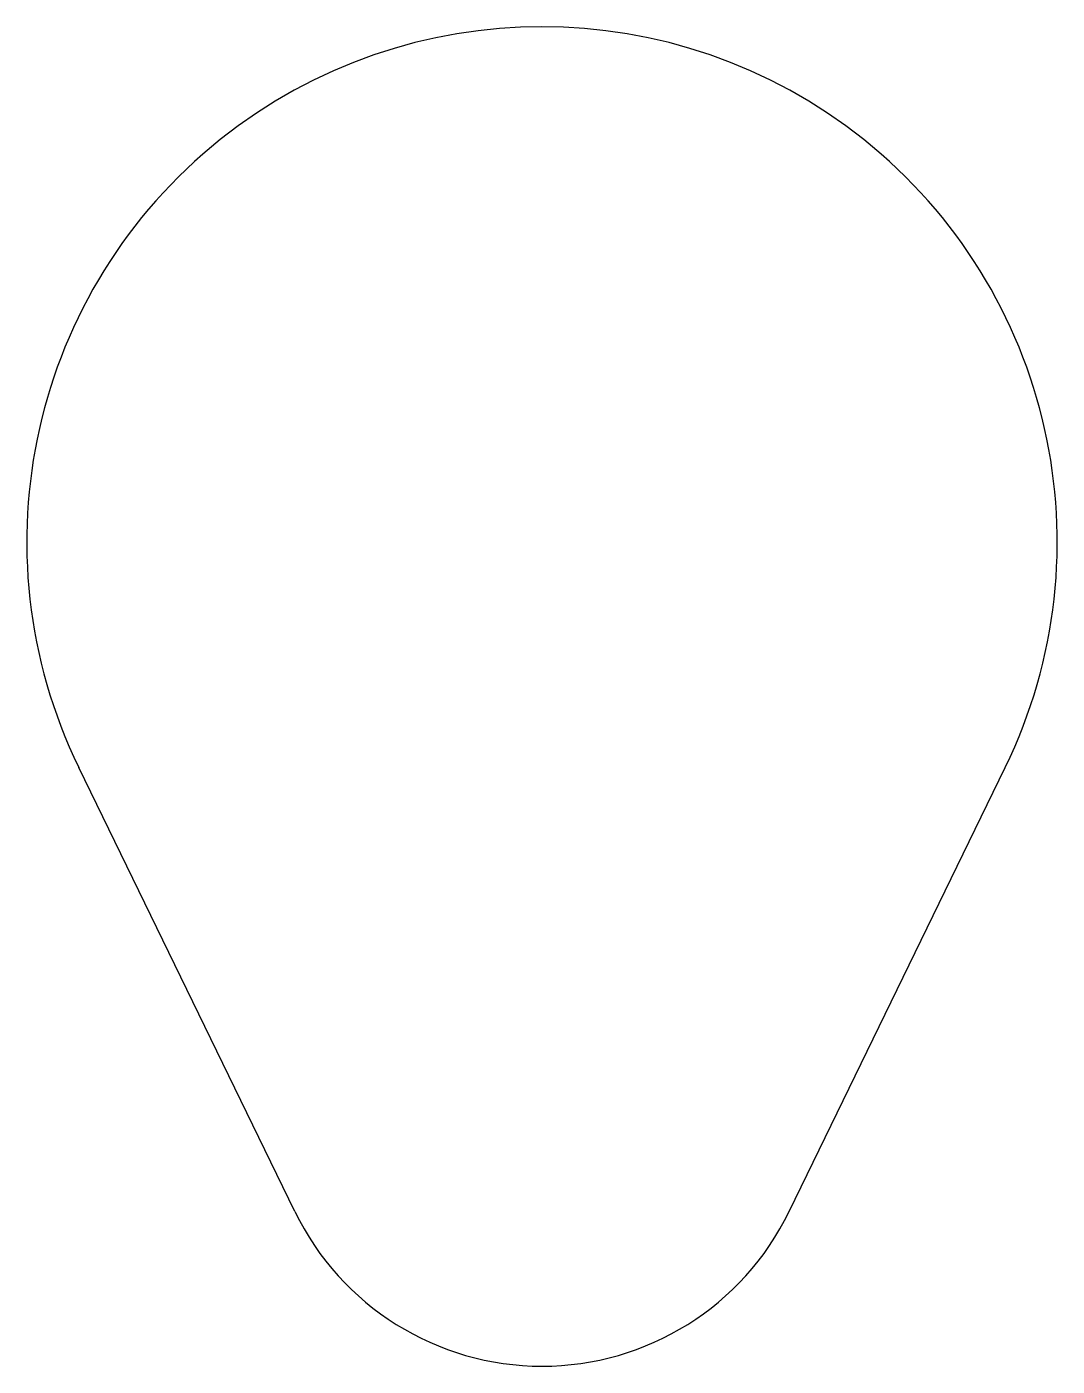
# Model space of a CAD drawing. Extents: x -15 to 15, y -20 to 19.
import ezdxf

# ---------------------------------------------------------------- set-up
doc = ezdxf.new("R2010")
doc.units = 0

msp = doc.modelspace()

# ---------------------------------------------------------------- linework, layer by layer
for p, q in [((-7.193747, -15.5), (-13.488276, -2.5625)), ((7.193747, -15.5), (13.488276, -2.5625))]:
    msp.add_line(p, q)
for centre, radius, start, end in [((0, 4), 15, -25.94448, -154.05552), ((0, -12), 8, -154.05552, -25.94448)]:
    msp.add_arc(centre, radius, start, end)

doc.saveas('drawing.dxf')
